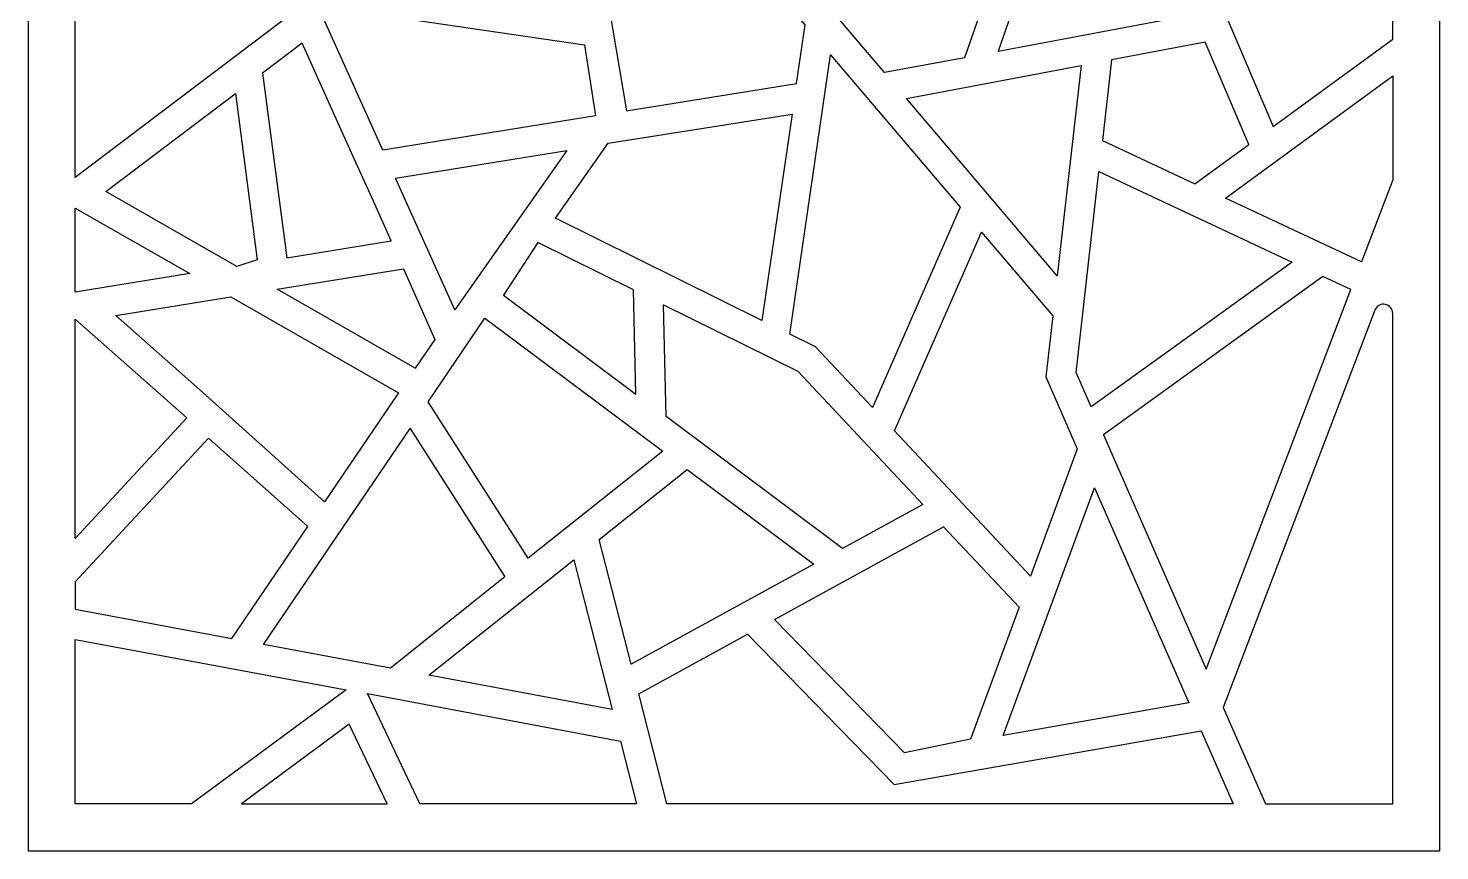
# Model space of a CAD drawing. Header units: centimetres. Extents: x -6.2 to 6.3, y -12.6 to 13.4.
# Drawn here: x -6.22 to 6.31, y 0.84 to 8.15 of the extents above; entities that cross this region are included whole.
import ezdxf

# ---------------------------------------------------------------- set-up
doc = ezdxf.new("R2010")
doc.units = ezdxf.units.CM
doc.header["$MEASUREMENT"] = 0
doc.layers.add('layer 1', color=7, linetype='Continuous')

msp = doc.modelspace()

# ---------------------------------------------------------------- linework, layer by layer
at = {"layer": 'layer 1', "color": 177}
for points, knots in [([(-6.22407, 13.37146), (-6.22407, 13.37146), (6.30597, 13.37146), (6.30597, 13.37146), (6.30597, 13.37146), (6.30597, 13.37146), (6.30597, 0.84142), (6.30597, 0.84142), (6.30597, 0.84142), (6.30597, 0.84142), (-6.22407, 0.84142), (-6.22407, 0.84142), (-6.22407, 0.84142), (-6.22407, 0.84142), (-6.22407, 13.37146), (-6.22407, 13.37146)], [0, 0, 0, 0, 0.2, 0.2, 0.2, 0.2, 0.4, 0.4, 0.4, 0.4, 0.6, 0.6, 0.6, 0.6, 1, 1, 1, 1]), ([(2.38616, 7.94539), (2.38616, 7.94539), (3.22784, 10.36244), (3.22784, 10.36244), (3.22784, 10.36244), (3.22784, 10.36244), (4.11833, 8.27104), (4.11833, 8.27104), (4.11833, 8.27104), (4.11833, 8.27104), (2.38616, 7.94539), (2.38616, 7.94539)], [0, 0, 0, 0, 0.25, 0.25, 0.25, 0.25, 0.5, 0.5, 0.5, 0.5, 1, 1, 1, 1]), ([(2.08665, 7.88409), (2.08665, 7.88409), (2.52859, 9.15322), (2.52859, 9.15322), (2.52859, 9.15322), (2.52859, 9.15322), (1.58951, 10.00647), (1.58951, 10.00647), (1.58951, 10.00647), (1.58951, 10.00647), (0.21332, 9.12442), (0.21332, 9.12442), (0.21332, 9.12442), (0.21332, 9.12442), (1.37617, 7.75589), (1.37617, 7.75589), (1.37617, 7.75589), (1.37617, 7.75589), (2.08665, 7.88409), (2.08665, 7.88409)], [0, 0, 0, 0, 0.16666667, 0.16666667, 0.16666667, 0.16666667, 0.33333333, 0.33333333, 0.33333333, 0.33333333, 0.5, 0.5, 0.5, 0.5, 0.66666667, 0.66666667, 0.66666667, 0.66666667, 1, 1, 1, 1]), ([(5.8883, 8.65216), (5.8883, 8.65216), (5.8883, 8.05217), (5.8883, 8.05217), (5.8883, 8.05217), (5.8883, 8.05217), (4.82787, 7.2752), (4.82787, 7.2752), (4.82787, 7.2752), (4.82787, 7.2752), (4.42559, 8.21993), (4.42559, 8.21993), (4.42559, 8.21993), (4.42559, 8.21993), (4.71946, 9.11914), (4.71946, 9.11914), (4.71946, 9.11914), (4.71946, 9.11914), (5.8883, 8.65216), (5.8883, 8.65216)], [0, 0, 0, 0, 0.16666667, 0.16666667, 0.16666667, 0.16666667, 0.33333333, 0.33333333, 0.33333333, 0.33333333, 0.5, 0.5, 0.5, 0.5, 0.66666667, 0.66666667, 0.66666667, 0.66666667, 1, 1, 1, 1]), ([(-1.06421, 8.30568), (-1.06421, 8.30568), (-0.00989, 8.9814), (-0.00989, 8.9814), (-0.00989, 8.9814), (-0.00989, 8.9814), (0.67245, 8.17833), (0.67245, 8.17833), (0.67245, 8.17833), (0.67245, 8.17833), (0.59625, 7.65844), (0.59625, 7.65844), (0.59625, 7.65844), (0.59625, 7.65844), (-0.91449, 7.41408), (-0.91449, 7.41408), (-0.91449, 7.41408), (-0.91449, 7.41408), (-1.06421, 8.30568), (-1.06421, 8.30568)], [0, 0, 0, 0, 0.16666667, 0.16666667, 0.16666667, 0.16666667, 0.33333333, 0.33333333, 0.33333333, 0.33333333, 0.5, 0.5, 0.5, 0.5, 0.66666667, 0.66666667, 0.66666667, 0.66666667, 1, 1, 1, 1]), ([(-5.8064, 8.66297), (-5.8064, 8.66297), (-5.8064, 6.82228), (-5.8064, 6.82228), (-5.8064, 6.82228), (-5.8064, 6.82228), (-3.76771, 8.3645), (-3.76771, 8.3645), (-3.76771, 8.3645), (-3.76771, 8.3645), (-5.8064, 8.66297), (-5.8064, 8.66297)], [0, 0, 0, 0, 0.25, 0.25, 0.25, 0.25, 0.5, 0.5, 0.5, 0.5, 1, 1, 1, 1]), ([(-1.28722, 8.00132), (-1.28722, 8.00132), (-3.6525, 8.34764), (-3.6525, 8.34764), (-3.6525, 8.34764), (-3.6525, 8.34764), (-3.07581, 7.06462), (-3.07581, 7.06462), (-3.07581, 7.06462), (-3.07581, 7.06462), (-1.18842, 7.36979), (-1.18842, 7.36979), (-1.18842, 7.36979), (-1.18842, 7.36979), (-1.28722, 8.00132), (-1.28722, 8.00132)], [0, 0, 0, 0, 0.2, 0.2, 0.2, 0.2, 0.4, 0.4, 0.4, 0.4, 0.6, 0.6, 0.6, 0.6, 1, 1, 1, 1]), ([(4.1323, 6.76551), (4.1323, 6.76551), (3.31108, 7.14996), (3.31108, 7.14996), (3.31108, 7.14996), (3.31108, 7.14996), (3.39242, 7.86727), (3.39242, 7.86727), (3.39242, 7.86727), (3.39242, 7.86727), (4.22371, 8.02346), (4.22371, 8.02346), (4.22371, 8.02346), (4.22371, 8.02346), (4.61026, 7.11571), (4.61026, 7.11571), (4.61026, 7.11571), (4.61026, 7.11571), (4.1323, 6.76551), (4.1323, 6.76551)], [0, 0, 0, 0, 0.16666667, 0.16666667, 0.16666667, 0.16666667, 0.33333333, 0.33333333, 0.33333333, 0.33333333, 0.5, 0.5, 0.5, 0.5, 0.66666667, 0.66666667, 0.66666667, 0.66666667, 1, 1, 1, 1]), ([(-3.34134, 7.01457), (-3.34134, 7.01457), (-3.15986, 6.61088), (-3.15986, 6.61088), (-3.15986, 6.61088), (-3.15986, 6.61088), (-3.00227, 6.26015), (-3.00227, 6.26015), (-3.00227, 6.26015), (-3.00227, 6.26015), (-3.92893, 6.10927), (-3.92893, 6.10927), (-3.92893, 6.10927), (-3.92893, 6.10927), (-4.14445, 7.75013), (-4.14445, 7.75013), (-4.14445, 7.75013), (-4.14445, 7.75013), (-3.79183, 8.01685), (-3.79183, 8.01685), (-3.79183, 8.01685), (-3.79183, 8.01685), (-3.34134, 7.01457), (-3.34134, 7.01457)], [0, 0, 0, 0, 0.14285714, 0.14285714, 0.14285714, 0.14285714, 0.28571429, 0.28571429, 0.28571429, 0.28571429, 0.42857143, 0.42857143, 0.42857143, 0.42857143, 0.57142857, 0.57142857, 0.57142857, 0.57142857, 0.71428571, 0.71428571, 0.71428571, 0.71428571, 1, 1, 1, 1]), ([(0.53531, 5.4307), (0.53531, 5.4307), (0.76566, 5.31669), (0.76566, 5.31669), (0.76566, 5.31669), (0.76566, 5.31669), (1.26925, 4.77923), (1.26925, 4.77923), (1.26925, 4.77923), (1.26925, 4.77923), (2.04765, 6.55988), (2.04765, 6.55988), (2.04765, 6.55988), (2.04765, 6.55988), (0.89888, 7.9118), (0.89888, 7.9118), (0.89888, 7.9118), (0.89888, 7.9118), (0.53531, 5.4307), (0.53531, 5.4307)], [0, 0, 0, 0, 0.16666667, 0.16666667, 0.16666667, 0.16666667, 0.33333333, 0.33333333, 0.33333333, 0.33333333, 0.5, 0.5, 0.5, 0.5, 0.66666667, 0.66666667, 0.66666667, 0.66666667, 1, 1, 1, 1]), ([(3.12222, 7.81646), (3.12222, 7.81646), (1.57233, 7.52505), (1.57233, 7.52505), (1.57233, 7.52505), (1.57233, 7.52505), (2.91056, 5.95011), (2.91056, 5.95011), (2.91056, 5.95011), (2.91056, 5.95011), (3.12222, 7.81646), (3.12222, 7.81646)], [0, 0, 0, 0, 0.25, 0.25, 0.25, 0.25, 0.5, 0.5, 0.5, 0.5, 1, 1, 1, 1]), ([(5.8883, 6.80025), (5.8883, 6.80025), (5.8883, 7.72647), (5.8883, 7.72647), (5.8883, 7.72647), (5.8883, 7.72647), (4.40349, 6.6386), (4.40349, 6.6386), (4.40349, 6.6386), (4.40349, 6.6386), (5.61139, 6.07318), (5.61139, 6.07318), (5.61139, 6.07318), (5.61139, 6.07318), (5.8883, 6.80025), (5.8883, 6.80025)], [0, 0, 0, 0, 0.2, 0.2, 0.2, 0.2, 0.4, 0.4, 0.4, 0.4, 0.6, 0.6, 0.6, 0.6, 1, 1, 1, 1]), ([(-4.37096, 6.03248), (-4.37096, 6.03248), (-4.19158, 6.09169), (-4.19158, 6.09169), (-4.19158, 6.09169), (-4.19158, 6.09169), (-4.38543, 7.56777), (-4.38543, 7.56777), (-4.38543, 7.56777), (-4.38543, 7.56777), (-5.5353, 6.69796), (-5.5353, 6.69796), (-5.5353, 6.69796), (-5.5353, 6.69796), (-4.37096, 6.03248), (-4.37096, 6.03248)], [0, 0, 0, 0, 0.2, 0.2, 0.2, 0.2, 0.4, 0.4, 0.4, 0.4, 0.6, 0.6, 0.6, 0.6, 1, 1, 1, 1]), ([(-1.07541, 7.12851), (-1.07541, 7.12851), (-1.54491, 6.46005), (-1.54491, 6.46005), (-1.54491, 6.46005), (-1.54491, 6.46005), (0.28773, 5.55315), (0.28773, 5.55315), (0.28773, 5.55315), (0.28773, 5.55315), (0.55622, 7.38542), (0.55622, 7.38542), (0.55622, 7.38542), (0.55622, 7.38542), (-1.07541, 7.12851), (-1.07541, 7.12851)], [0, 0, 0, 0, 0.2, 0.2, 0.2, 0.2, 0.4, 0.4, 0.4, 0.4, 0.6, 0.6, 0.6, 0.6, 1, 1, 1, 1]), ([(-2.43814, 5.64578), (-2.43814, 5.64578), (-1.4428, 7.06249), (-1.4428, 7.06249), (-1.4428, 7.06249), (-1.4428, 7.06249), (-2.96425, 6.81649), (-2.96425, 6.81649), (-2.96425, 6.81649), (-2.96425, 6.81649), (-2.43814, 5.64578), (-2.43814, 5.64578)], [0, 0, 0, 0, 0.25, 0.25, 0.25, 0.25, 0.5, 0.5, 0.5, 0.5, 1, 1, 1, 1]), ([(3.27985, 6.87452), (3.27985, 6.87452), (3.07753, 5.09147), (3.07753, 5.09147), (3.07753, 5.09147), (3.07753, 5.09147), (3.21255, 4.78361), (3.21255, 4.78361), (3.21255, 4.78361), (3.21255, 4.78361), (4.99552, 6.07141), (4.99552, 6.07141), (4.99552, 6.07141), (4.99552, 6.07141), (3.27985, 6.87452), (3.27985, 6.87452)], [0, 0, 0, 0, 0.2, 0.2, 0.2, 0.2, 0.4, 0.4, 0.4, 0.4, 0.6, 0.6, 0.6, 0.6, 1, 1, 1, 1]), ([(-5.8064, 5.8036), (-5.8064, 5.8036), (-4.78942, 5.96912), (-4.78942, 5.96912), (-4.78942, 5.96912), (-4.78942, 5.96912), (-5.8064, 6.55035), (-5.8064, 6.55035), (-5.8064, 6.55035), (-5.8064, 6.55035), (-5.8064, 5.8036), (-5.8064, 5.8036)], [0, 0, 0, 0, 0.25, 0.25, 0.25, 0.25, 0.5, 0.5, 0.5, 0.5, 1, 1, 1, 1]), ([(2.80848, 5.05073), (2.80848, 5.05073), (2.86991, 5.59225), (2.86991, 5.59225), (2.86991, 5.59225), (2.86991, 5.59225), (2.23694, 6.33717), (2.23694, 6.33717), (2.23694, 6.33717), (2.23694, 6.33717), (1.46474, 4.57056), (1.46474, 4.57056), (1.46474, 4.57056), (1.46474, 4.57056), (2.67242, 3.28166), (2.67242, 3.28166), (2.67242, 3.28166), (2.67242, 3.28166), (3.08861, 4.41221), (3.08861, 4.41221), (3.08861, 4.41221), (3.08861, 4.41221), (2.80848, 5.05073), (2.80848, 5.05073)], [0, 0, 0, 0, 0.14285714, 0.14285714, 0.14285714, 0.14285714, 0.28571429, 0.28571429, 0.28571429, 0.28571429, 0.42857143, 0.42857143, 0.42857143, 0.42857143, 0.57142857, 0.57142857, 0.57142857, 0.57142857, 0.71428571, 0.71428571, 0.71428571, 0.71428571, 1, 1, 1, 1]), ([(-2.00629, 5.77728), (-2.00629, 5.77728), (-1.69975, 6.2436), (-1.69975, 6.2436), (-1.69975, 6.2436), (-1.69975, 6.2436), (-0.84981, 5.82304), (-0.84981, 5.82304), (-0.84981, 5.82304), (-0.84981, 5.82304), (-0.82951, 4.89742), (-0.82951, 4.89742), (-0.82951, 4.89742), (-0.82951, 4.89742), (-2.00629, 5.77728), (-2.00629, 5.77728)], [0, 0, 0, 0, 0.2, 0.2, 0.2, 0.2, 0.4, 0.4, 0.4, 0.4, 0.6, 0.6, 0.6, 0.6, 1, 1, 1, 1]), ([(-2.61614, 5.38314), (-2.61614, 5.38314), (-2.89348, 6.0118), (-2.89348, 6.0118), (-2.89348, 6.0118), (-2.89348, 6.0118), (-4.01508, 5.82907), (-4.01508, 5.82907), (-4.01508, 5.82907), (-4.01508, 5.82907), (-2.78887, 5.12829), (-2.78887, 5.12829), (-2.78887, 5.12829), (-2.78887, 5.12829), (-2.61614, 5.38314), (-2.61614, 5.38314)], [0, 0, 0, 0, 0.2, 0.2, 0.2, 0.2, 0.4, 0.4, 0.4, 0.4, 0.6, 0.6, 0.6, 0.6, 1, 1, 1, 1]), ([(5.51761, 5.82703), (5.51761, 5.82703), (4.23361, 2.45586), (4.23361, 2.45586), (4.23361, 2.45586), (4.23361, 2.45586), (3.32051, 4.53751), (3.32051, 4.53751), (3.32051, 4.53751), (3.32051, 4.53751), (5.26782, 5.94397), (5.26782, 5.94397), (5.26782, 5.94397), (5.26782, 5.94397), (5.51761, 5.82703), (5.51761, 5.82703)], [0, 0, 0, 0, 0.2, 0.2, 0.2, 0.2, 0.4, 0.4, 0.4, 0.4, 0.6, 0.6, 0.6, 0.6, 1, 1, 1, 1]), ([(-4.42705, 5.76195), (-4.42705, 5.76195), (-5.44535, 5.59622), (-5.44535, 5.59622), (-5.44535, 5.59622), (-5.44535, 5.59622), (-4.70296, 4.93932), (-4.70296, 4.93932), (-4.70296, 4.93932), (-4.70296, 4.93932), (-3.59369, 3.94109), (-3.59369, 3.94109), (-3.59369, 3.94109), (-3.59369, 3.94109), (-2.93666, 4.91018), (-2.93666, 4.91018), (-2.93666, 4.91018), (-2.93666, 4.91018), (-4.42705, 5.76195), (-4.42705, 5.76195)], [0, 0, 0, 0, 0.16666667, 0.16666667, 0.16666667, 0.16666667, 0.33333333, 0.33333333, 0.33333333, 0.33333333, 0.5, 0.5, 0.5, 0.5, 0.66666667, 0.66666667, 0.66666667, 0.66666667, 1, 1, 1, 1]), ([(1.71646, 3.91774), (1.71646, 3.91774), (0.6065, 5.10234), (0.6065, 5.10234), (0.6065, 5.10234), (0.6065, 5.10234), (-0.58413, 5.69154), (-0.58413, 5.69154), (-0.58413, 5.69154), (-0.58413, 5.69154), (-0.56237, 4.6977), (-0.56237, 4.6977), (-0.56237, 4.6977), (-0.56237, 4.6977), (1.00339, 3.52704), (1.00339, 3.52704), (1.00339, 3.52704), (1.00339, 3.52704), (1.71646, 3.91774), (1.71646, 3.91774)], [0, 0, 0, 0, 0.16666667, 0.16666667, 0.16666667, 0.16666667, 0.33333333, 0.33333333, 0.33333333, 0.33333333, 0.5, 0.5, 0.5, 0.5, 0.66666667, 0.66666667, 0.66666667, 0.66666667, 1, 1, 1, 1]), ([(4.7586, 1.25909), (4.7586, 1.25909), (4.38412, 2.11281), (4.38412, 2.11281), (4.38412, 2.11281), (4.38412, 2.11281), (5.72897, 5.64373), (5.72897, 5.64373), (5.72897, 5.64373), (5.74312, 5.68086), (5.78176, 5.70261), (5.82085, 5.69541), (5.82085, 5.69541), (5.85993, 5.68822), (5.8883, 5.65416), (5.8883, 5.61441), (5.8883, 5.61441), (5.8883, 5.61441), (5.8883, 1.25909), (5.8883, 1.25909), (5.8883, 1.25909), (5.8883, 1.25909), (4.7586, 1.25909), (4.7586, 1.25909)], [0, 0, 0, 0, 0.14285714, 0.14285714, 0.14285714, 0.14285714, 0.28571429, 0.28571429, 0.28571429, 0.28571429, 0.42857143, 0.42857143, 0.42857143, 0.42857143, 0.57142857, 0.57142857, 0.57142857, 0.57142857, 0.71428571, 0.71428571, 0.71428571, 0.71428571, 1, 1, 1, 1]), ([(-5.8064, 5.56491), (-5.8064, 5.56491), (-5.8064, 3.61669), (-5.8064, 3.61669), (-5.8064, 3.61669), (-5.8064, 3.61669), (-4.81504, 4.68772), (-4.81504, 4.68772), (-4.81504, 4.68772), (-4.81504, 4.68772), (-5.8064, 5.56491), (-5.8064, 5.56491)], [0, 0, 0, 0, 0.25, 0.25, 0.25, 0.25, 0.5, 0.5, 0.5, 0.5, 1, 1, 1, 1]), ([(-1.7861, 3.43938), (-1.7861, 3.43938), (-0.59178, 4.39168), (-0.59178, 4.39168), (-0.59178, 4.39168), (-0.59178, 4.39168), (-2.17059, 5.5721), (-2.17059, 5.5721), (-2.17059, 5.5721), (-2.17059, 5.5721), (-2.67461, 4.82854), (-2.67461, 4.82854), (-2.67461, 4.82854), (-2.67461, 4.82854), (-1.7861, 3.43938), (-1.7861, 3.43938)], [0, 0, 0, 0, 0.2, 0.2, 0.2, 0.2, 0.4, 0.4, 0.4, 0.4, 0.6, 0.6, 0.6, 0.6, 1, 1, 1, 1]), ([(-3.00914, 2.46432), (-3.00914, 2.46432), (-1.99268, 3.27475), (-1.99268, 3.27475), (-1.99268, 3.27475), (-1.99268, 3.27475), (-2.83509, 4.59184), (-2.83509, 4.59184), (-2.83509, 4.59184), (-2.83509, 4.59184), (-4.13475, 2.67459), (-4.13475, 2.67459), (-4.13475, 2.67459), (-4.13475, 2.67459), (-3.00914, 2.46432), (-3.00914, 2.46432)], [0, 0, 0, 0, 0.2, 0.2, 0.2, 0.2, 0.4, 0.4, 0.4, 0.4, 0.6, 0.6, 0.6, 0.6, 1, 1, 1, 1]), ([(-5.8064, 2.98688), (-5.8064, 2.98688), (-5.8064, 3.22993), (-5.8064, 3.22993), (-5.8064, 3.22993), (-5.8064, 3.22993), (-4.6246, 4.5067), (-4.6246, 4.5067), (-4.6246, 4.5067), (-4.6246, 4.5067), (-3.7423, 3.72185), (-3.7423, 3.72185), (-3.7423, 3.72185), (-3.7423, 3.72185), (-4.41655, 2.72722), (-4.41655, 2.72722), (-4.41655, 2.72722), (-4.41655, 2.72722), (-5.8064, 2.98688), (-5.8064, 2.98688)], [0, 0, 0, 0, 0.16666667, 0.16666667, 0.16666667, 0.16666667, 0.33333333, 0.33333333, 0.33333333, 0.33333333, 0.5, 0.5, 0.5, 0.5, 0.66666667, 0.66666667, 0.66666667, 0.66666667, 1, 1, 1, 1]), ([(0.7502, 3.38831), (0.7502, 3.38831), (-0.37433, 4.22909), (-0.37433, 4.22909), (-0.37433, 4.22909), (-0.37433, 4.22909), (-1.15511, 3.60655), (-1.15511, 3.60655), (-1.15511, 3.60655), (-1.15511, 3.60655), (-0.87165, 2.49974), (-0.87165, 2.49974), (-0.87165, 2.49974), (-0.87165, 2.49974), (0.7502, 3.38831), (0.7502, 3.38831)], [0, 0, 0, 0, 0.2, 0.2, 0.2, 0.2, 0.4, 0.4, 0.4, 0.4, 0.6, 0.6, 0.6, 0.6, 1, 1, 1, 1]), ([(3.24085, 4.06516), (3.24085, 4.06516), (2.43143, 1.8663), (2.43143, 1.8663), (2.43143, 1.8663), (2.43143, 1.8663), (4.07882, 2.15478), (4.07882, 2.15478), (4.07882, 2.15478), (4.07882, 2.15478), (3.24085, 4.06516), (3.24085, 4.06516)], [0, 0, 0, 0, 0.25, 0.25, 0.25, 0.25, 0.5, 0.5, 0.5, 0.5, 1, 1, 1, 1]), ([(2.5709, 3.00574), (2.5709, 3.00574), (1.90191, 3.71975), (1.90191, 3.71975), (1.90191, 3.71975), (1.90191, 3.71975), (0.40065, 2.89731), (0.40065, 2.89731), (0.40065, 2.89731), (0.40065, 2.89731), (1.5556, 1.71149), (1.5556, 1.71149), (1.5556, 1.71149), (1.5556, 1.71149), (2.13954, 1.8339), (2.13954, 1.8339), (2.13954, 1.8339), (2.13954, 1.8339), (2.5709, 3.00574), (2.5709, 3.00574)], [0, 0, 0, 0, 0.16666667, 0.16666667, 0.16666667, 0.16666667, 0.33333333, 0.33333333, 0.33333333, 0.33333333, 0.5, 0.5, 0.5, 0.5, 0.66666667, 0.66666667, 0.66666667, 0.66666667, 1, 1, 1, 1]), ([(-2.66772, 2.40047), (-2.66772, 2.40047), (-1.03957, 2.09632), (-1.03957, 2.09632), (-1.03957, 2.09632), (-1.03957, 2.09632), (-1.38028, 3.42699), (-1.38028, 3.42699), (-1.38028, 3.42699), (-1.38028, 3.42699), (-2.66772, 2.40047), (-2.66772, 2.40047)], [0, 0, 0, 0, 0.25, 0.25, 0.25, 0.25, 0.5, 0.5, 0.5, 0.5, 1, 1, 1, 1]), ([(-0.80442, 2.23702), (-0.80442, 2.23702), (-0.55398, 1.25909), (-0.55398, 1.25909), (-0.55398, 1.25909), (-0.55398, 1.25909), (4.47169, 1.25909), (4.47169, 1.25909), (4.47169, 1.25909), (4.47169, 1.25909), (4.18743, 1.90711), (4.18743, 1.90711), (4.18743, 1.90711), (4.18743, 1.90711), (1.46306, 1.43012), (1.46306, 1.43012), (1.46306, 1.43012), (1.46306, 1.43012), (0.16156, 2.76626), (0.16156, 2.76626), (0.16156, 2.76626), (0.16156, 2.76626), (-0.80442, 2.23702), (-0.80442, 2.23702)], [0, 0, 0, 0, 0.14285714, 0.14285714, 0.14285714, 0.14285714, 0.28571429, 0.28571429, 0.28571429, 0.28571429, 0.42857143, 0.42857143, 0.42857143, 0.42857143, 0.57142857, 0.57142857, 0.57142857, 0.57142857, 0.71428571, 0.71428571, 0.71428571, 0.71428571, 1, 1, 1, 1]), ([(-5.8064, 2.71961), (-5.8064, 2.71961), (-5.8064, 1.25909), (-5.8064, 1.25909), (-5.8064, 1.25909), (-5.8064, 1.25909), (-4.77333, 1.25909), (-4.77333, 1.25909), (-4.77333, 1.25909), (-4.77333, 1.25909), (-3.4031, 2.2706), (-3.4031, 2.2706), (-3.4031, 2.2706), (-3.4031, 2.2706), (-5.8064, 2.71961), (-5.8064, 2.71961)], [0, 0, 0, 0, 0.2, 0.2, 0.2, 0.2, 0.4, 0.4, 0.4, 0.4, 0.6, 0.6, 0.6, 0.6, 1, 1, 1, 1]), ([(-3.21215, 2.23779), (-3.21215, 2.23779), (-2.74838, 1.25909), (-2.74838, 1.25909), (-2.74838, 1.25909), (-2.74838, 1.25909), (-0.82515, 1.25909), (-0.82515, 1.25909), (-0.82515, 1.25909), (-0.82515, 1.25909), (-0.96763, 1.81554), (-0.96763, 1.81554), (-0.96763, 1.81554), (-0.96763, 1.81554), (-3.21215, 2.23779), (-3.21215, 2.23779)], [0, 0, 0, 0, 0.2, 0.2, 0.2, 0.2, 0.4, 0.4, 0.4, 0.4, 0.6, 0.6, 0.6, 0.6, 1, 1, 1, 1]), ([(-4.33099, 1.25915), (-4.33099, 1.25915), (-3.37385, 1.96568), (-3.37385, 1.96568), (-3.37385, 1.96568), (-3.37385, 1.96568), (-3.03909, 1.25907), (-3.03909, 1.25907), (-3.03909, 1.25907), (-3.03909, 1.25907), (-4.33099, 1.25915), (-4.33099, 1.25915)], [0, 0, 0, 0, 0.25, 0.25, 0.25, 0.25, 0.5, 0.5, 0.5, 0.5, 1, 1, 1, 1])]:
    msp.add_open_spline(points, degree=3, knots=knots, dxfattribs=at)
at = {"layer": 'layer 1', "lineweight": 9}
for points, knots in [([(-6.22407, 13.37146), (-6.22407, 13.37146), (6.30597, 13.37146), (6.30597, 13.37146), (6.30597, 13.37146), (6.30597, 13.37146), (6.30597, 0.84142), (6.30597, 0.84142), (6.30597, 0.84142), (6.30597, 0.84142), (-6.22407, 0.84142), (-6.22407, 0.84142), (-6.22407, 0.84142), (-6.22407, 0.84142), (-6.22407, 13.37146), (-6.22407, 13.37146)], [0, 0, 0, 0, 0.2, 0.2, 0.2, 0.2, 0.4, 0.4, 0.4, 0.4, 0.6, 0.6, 0.6, 0.6, 1, 1, 1, 1]), ([(2.38616, 7.94539), (2.38616, 7.94539), (3.22784, 10.36244), (3.22784, 10.36244), (3.22784, 10.36244), (3.22784, 10.36244), (4.11833, 8.27104), (4.11833, 8.27104), (4.11833, 8.27104), (4.11833, 8.27104), (2.38616, 7.94539), (2.38616, 7.94539)], [0, 0, 0, 0, 0.25, 0.25, 0.25, 0.25, 0.5, 0.5, 0.5, 0.5, 1, 1, 1, 1]), ([(2.08665, 7.88409), (2.08665, 7.88409), (2.52859, 9.15322), (2.52859, 9.15322), (2.52859, 9.15322), (2.52859, 9.15322), (1.58951, 10.00647), (1.58951, 10.00647), (1.58951, 10.00647), (1.58951, 10.00647), (0.21332, 9.12442), (0.21332, 9.12442), (0.21332, 9.12442), (0.21332, 9.12442), (1.37617, 7.75589), (1.37617, 7.75589), (1.37617, 7.75589), (1.37617, 7.75589), (2.08665, 7.88409), (2.08665, 7.88409)], [0, 0, 0, 0, 0.16666667, 0.16666667, 0.16666667, 0.16666667, 0.33333333, 0.33333333, 0.33333333, 0.33333333, 0.5, 0.5, 0.5, 0.5, 0.66666667, 0.66666667, 0.66666667, 0.66666667, 1, 1, 1, 1]), ([(5.8883, 8.65216), (5.8883, 8.65216), (5.8883, 8.05217), (5.8883, 8.05217), (5.8883, 8.05217), (5.8883, 8.05217), (4.82787, 7.2752), (4.82787, 7.2752), (4.82787, 7.2752), (4.82787, 7.2752), (4.42559, 8.21993), (4.42559, 8.21993), (4.42559, 8.21993), (4.42559, 8.21993), (4.71946, 9.11914), (4.71946, 9.11914), (4.71946, 9.11914), (4.71946, 9.11914), (5.8883, 8.65216), (5.8883, 8.65216)], [0, 0, 0, 0, 0.16666667, 0.16666667, 0.16666667, 0.16666667, 0.33333333, 0.33333333, 0.33333333, 0.33333333, 0.5, 0.5, 0.5, 0.5, 0.66666667, 0.66666667, 0.66666667, 0.66666667, 1, 1, 1, 1]), ([(-1.06421, 8.30568), (-1.06421, 8.30568), (-0.00989, 8.9814), (-0.00989, 8.9814), (-0.00989, 8.9814), (-0.00989, 8.9814), (0.67245, 8.17833), (0.67245, 8.17833), (0.67245, 8.17833), (0.67245, 8.17833), (0.59625, 7.65844), (0.59625, 7.65844), (0.59625, 7.65844), (0.59625, 7.65844), (-0.91449, 7.41408), (-0.91449, 7.41408), (-0.91449, 7.41408), (-0.91449, 7.41408), (-1.06421, 8.30568), (-1.06421, 8.30568)], [0, 0, 0, 0, 0.16666667, 0.16666667, 0.16666667, 0.16666667, 0.33333333, 0.33333333, 0.33333333, 0.33333333, 0.5, 0.5, 0.5, 0.5, 0.66666667, 0.66666667, 0.66666667, 0.66666667, 1, 1, 1, 1]), ([(-5.8064, 8.66297), (-5.8064, 8.66297), (-5.8064, 6.82228), (-5.8064, 6.82228), (-5.8064, 6.82228), (-5.8064, 6.82228), (-3.76771, 8.3645), (-3.76771, 8.3645), (-3.76771, 8.3645), (-3.76771, 8.3645), (-5.8064, 8.66297), (-5.8064, 8.66297)], [0, 0, 0, 0, 0.25, 0.25, 0.25, 0.25, 0.5, 0.5, 0.5, 0.5, 1, 1, 1, 1]), ([(-1.28722, 8.00132), (-1.28722, 8.00132), (-3.6525, 8.34764), (-3.6525, 8.34764), (-3.6525, 8.34764), (-3.6525, 8.34764), (-3.07581, 7.06462), (-3.07581, 7.06462), (-3.07581, 7.06462), (-3.07581, 7.06462), (-1.18842, 7.36979), (-1.18842, 7.36979), (-1.18842, 7.36979), (-1.18842, 7.36979), (-1.28722, 8.00132), (-1.28722, 8.00132)], [0, 0, 0, 0, 0.2, 0.2, 0.2, 0.2, 0.4, 0.4, 0.4, 0.4, 0.6, 0.6, 0.6, 0.6, 1, 1, 1, 1]), ([(4.1323, 6.76551), (4.1323, 6.76551), (3.31108, 7.14996), (3.31108, 7.14996), (3.31108, 7.14996), (3.31108, 7.14996), (3.39242, 7.86727), (3.39242, 7.86727), (3.39242, 7.86727), (3.39242, 7.86727), (4.22371, 8.02346), (4.22371, 8.02346), (4.22371, 8.02346), (4.22371, 8.02346), (4.61026, 7.11571), (4.61026, 7.11571), (4.61026, 7.11571), (4.61026, 7.11571), (4.1323, 6.76551), (4.1323, 6.76551)], [0, 0, 0, 0, 0.16666667, 0.16666667, 0.16666667, 0.16666667, 0.33333333, 0.33333333, 0.33333333, 0.33333333, 0.5, 0.5, 0.5, 0.5, 0.66666667, 0.66666667, 0.66666667, 0.66666667, 1, 1, 1, 1]), ([(-3.34134, 7.01457), (-3.34134, 7.01457), (-3.15986, 6.61088), (-3.15986, 6.61088), (-3.15986, 6.61088), (-3.15986, 6.61088), (-3.00227, 6.26015), (-3.00227, 6.26015), (-3.00227, 6.26015), (-3.00227, 6.26015), (-3.92893, 6.10927), (-3.92893, 6.10927), (-3.92893, 6.10927), (-3.92893, 6.10927), (-4.14445, 7.75013), (-4.14445, 7.75013), (-4.14445, 7.75013), (-4.14445, 7.75013), (-3.79183, 8.01685), (-3.79183, 8.01685), (-3.79183, 8.01685), (-3.79183, 8.01685), (-3.34134, 7.01457), (-3.34134, 7.01457)], [0, 0, 0, 0, 0.14285714, 0.14285714, 0.14285714, 0.14285714, 0.28571429, 0.28571429, 0.28571429, 0.28571429, 0.42857143, 0.42857143, 0.42857143, 0.42857143, 0.57142857, 0.57142857, 0.57142857, 0.57142857, 0.71428571, 0.71428571, 0.71428571, 0.71428571, 1, 1, 1, 1]), ([(0.53531, 5.4307), (0.53531, 5.4307), (0.76566, 5.31669), (0.76566, 5.31669), (0.76566, 5.31669), (0.76566, 5.31669), (1.26925, 4.77923), (1.26925, 4.77923), (1.26925, 4.77923), (1.26925, 4.77923), (2.04765, 6.55988), (2.04765, 6.55988), (2.04765, 6.55988), (2.04765, 6.55988), (0.89888, 7.9118), (0.89888, 7.9118), (0.89888, 7.9118), (0.89888, 7.9118), (0.53531, 5.4307), (0.53531, 5.4307)], [0, 0, 0, 0, 0.16666667, 0.16666667, 0.16666667, 0.16666667, 0.33333333, 0.33333333, 0.33333333, 0.33333333, 0.5, 0.5, 0.5, 0.5, 0.66666667, 0.66666667, 0.66666667, 0.66666667, 1, 1, 1, 1]), ([(3.12222, 7.81646), (3.12222, 7.81646), (1.57233, 7.52505), (1.57233, 7.52505), (1.57233, 7.52505), (1.57233, 7.52505), (2.91056, 5.95011), (2.91056, 5.95011), (2.91056, 5.95011), (2.91056, 5.95011), (3.12222, 7.81646), (3.12222, 7.81646)], [0, 0, 0, 0, 0.25, 0.25, 0.25, 0.25, 0.5, 0.5, 0.5, 0.5, 1, 1, 1, 1]), ([(5.8883, 6.80025), (5.8883, 6.80025), (5.8883, 7.72647), (5.8883, 7.72647), (5.8883, 7.72647), (5.8883, 7.72647), (4.40349, 6.6386), (4.40349, 6.6386), (4.40349, 6.6386), (4.40349, 6.6386), (5.61139, 6.07318), (5.61139, 6.07318), (5.61139, 6.07318), (5.61139, 6.07318), (5.8883, 6.80025), (5.8883, 6.80025)], [0, 0, 0, 0, 0.2, 0.2, 0.2, 0.2, 0.4, 0.4, 0.4, 0.4, 0.6, 0.6, 0.6, 0.6, 1, 1, 1, 1]), ([(-4.37096, 6.03248), (-4.37096, 6.03248), (-4.19158, 6.09169), (-4.19158, 6.09169), (-4.19158, 6.09169), (-4.19158, 6.09169), (-4.38543, 7.56777), (-4.38543, 7.56777), (-4.38543, 7.56777), (-4.38543, 7.56777), (-5.5353, 6.69796), (-5.5353, 6.69796), (-5.5353, 6.69796), (-5.5353, 6.69796), (-4.37096, 6.03248), (-4.37096, 6.03248)], [0, 0, 0, 0, 0.2, 0.2, 0.2, 0.2, 0.4, 0.4, 0.4, 0.4, 0.6, 0.6, 0.6, 0.6, 1, 1, 1, 1]), ([(-1.07541, 7.12851), (-1.07541, 7.12851), (-1.54491, 6.46005), (-1.54491, 6.46005), (-1.54491, 6.46005), (-1.54491, 6.46005), (0.28773, 5.55315), (0.28773, 5.55315), (0.28773, 5.55315), (0.28773, 5.55315), (0.55622, 7.38542), (0.55622, 7.38542), (0.55622, 7.38542), (0.55622, 7.38542), (-1.07541, 7.12851), (-1.07541, 7.12851)], [0, 0, 0, 0, 0.2, 0.2, 0.2, 0.2, 0.4, 0.4, 0.4, 0.4, 0.6, 0.6, 0.6, 0.6, 1, 1, 1, 1]), ([(-2.43814, 5.64578), (-2.43814, 5.64578), (-1.4428, 7.06249), (-1.4428, 7.06249), (-1.4428, 7.06249), (-1.4428, 7.06249), (-2.96425, 6.81649), (-2.96425, 6.81649), (-2.96425, 6.81649), (-2.96425, 6.81649), (-2.43814, 5.64578), (-2.43814, 5.64578)], [0, 0, 0, 0, 0.25, 0.25, 0.25, 0.25, 0.5, 0.5, 0.5, 0.5, 1, 1, 1, 1]), ([(3.27985, 6.87452), (3.27985, 6.87452), (3.07753, 5.09147), (3.07753, 5.09147), (3.07753, 5.09147), (3.07753, 5.09147), (3.21255, 4.78361), (3.21255, 4.78361), (3.21255, 4.78361), (3.21255, 4.78361), (4.99552, 6.07141), (4.99552, 6.07141), (4.99552, 6.07141), (4.99552, 6.07141), (3.27985, 6.87452), (3.27985, 6.87452)], [0, 0, 0, 0, 0.2, 0.2, 0.2, 0.2, 0.4, 0.4, 0.4, 0.4, 0.6, 0.6, 0.6, 0.6, 1, 1, 1, 1]), ([(-5.8064, 5.8036), (-5.8064, 5.8036), (-4.78942, 5.96912), (-4.78942, 5.96912), (-4.78942, 5.96912), (-4.78942, 5.96912), (-5.8064, 6.55035), (-5.8064, 6.55035), (-5.8064, 6.55035), (-5.8064, 6.55035), (-5.8064, 5.8036), (-5.8064, 5.8036)], [0, 0, 0, 0, 0.25, 0.25, 0.25, 0.25, 0.5, 0.5, 0.5, 0.5, 1, 1, 1, 1]), ([(2.80848, 5.05073), (2.80848, 5.05073), (2.86991, 5.59225), (2.86991, 5.59225), (2.86991, 5.59225), (2.86991, 5.59225), (2.23694, 6.33717), (2.23694, 6.33717), (2.23694, 6.33717), (2.23694, 6.33717), (1.46474, 4.57056), (1.46474, 4.57056), (1.46474, 4.57056), (1.46474, 4.57056), (2.67242, 3.28166), (2.67242, 3.28166), (2.67242, 3.28166), (2.67242, 3.28166), (3.08861, 4.41221), (3.08861, 4.41221), (3.08861, 4.41221), (3.08861, 4.41221), (2.80848, 5.05073), (2.80848, 5.05073)], [0, 0, 0, 0, 0.14285714, 0.14285714, 0.14285714, 0.14285714, 0.28571429, 0.28571429, 0.28571429, 0.28571429, 0.42857143, 0.42857143, 0.42857143, 0.42857143, 0.57142857, 0.57142857, 0.57142857, 0.57142857, 0.71428571, 0.71428571, 0.71428571, 0.71428571, 1, 1, 1, 1]), ([(-2.00629, 5.77728), (-2.00629, 5.77728), (-1.69975, 6.2436), (-1.69975, 6.2436), (-1.69975, 6.2436), (-1.69975, 6.2436), (-0.84981, 5.82304), (-0.84981, 5.82304), (-0.84981, 5.82304), (-0.84981, 5.82304), (-0.82951, 4.89742), (-0.82951, 4.89742), (-0.82951, 4.89742), (-0.82951, 4.89742), (-2.00629, 5.77728), (-2.00629, 5.77728)], [0, 0, 0, 0, 0.2, 0.2, 0.2, 0.2, 0.4, 0.4, 0.4, 0.4, 0.6, 0.6, 0.6, 0.6, 1, 1, 1, 1]), ([(-2.61614, 5.38314), (-2.61614, 5.38314), (-2.89348, 6.0118), (-2.89348, 6.0118), (-2.89348, 6.0118), (-2.89348, 6.0118), (-4.01508, 5.82907), (-4.01508, 5.82907), (-4.01508, 5.82907), (-4.01508, 5.82907), (-2.78887, 5.12829), (-2.78887, 5.12829), (-2.78887, 5.12829), (-2.78887, 5.12829), (-2.61614, 5.38314), (-2.61614, 5.38314)], [0, 0, 0, 0, 0.2, 0.2, 0.2, 0.2, 0.4, 0.4, 0.4, 0.4, 0.6, 0.6, 0.6, 0.6, 1, 1, 1, 1]), ([(5.51761, 5.82703), (5.51761, 5.82703), (4.23361, 2.45586), (4.23361, 2.45586), (4.23361, 2.45586), (4.23361, 2.45586), (3.32051, 4.53751), (3.32051, 4.53751), (3.32051, 4.53751), (3.32051, 4.53751), (5.26782, 5.94397), (5.26782, 5.94397), (5.26782, 5.94397), (5.26782, 5.94397), (5.51761, 5.82703), (5.51761, 5.82703)], [0, 0, 0, 0, 0.2, 0.2, 0.2, 0.2, 0.4, 0.4, 0.4, 0.4, 0.6, 0.6, 0.6, 0.6, 1, 1, 1, 1]), ([(-4.42705, 5.76195), (-4.42705, 5.76195), (-5.44535, 5.59622), (-5.44535, 5.59622), (-5.44535, 5.59622), (-5.44535, 5.59622), (-4.70296, 4.93932), (-4.70296, 4.93932), (-4.70296, 4.93932), (-4.70296, 4.93932), (-3.59369, 3.94109), (-3.59369, 3.94109), (-3.59369, 3.94109), (-3.59369, 3.94109), (-2.93666, 4.91018), (-2.93666, 4.91018), (-2.93666, 4.91018), (-2.93666, 4.91018), (-4.42705, 5.76195), (-4.42705, 5.76195)], [0, 0, 0, 0, 0.16666667, 0.16666667, 0.16666667, 0.16666667, 0.33333333, 0.33333333, 0.33333333, 0.33333333, 0.5, 0.5, 0.5, 0.5, 0.66666667, 0.66666667, 0.66666667, 0.66666667, 1, 1, 1, 1]), ([(1.71646, 3.91774), (1.71646, 3.91774), (0.6065, 5.10234), (0.6065, 5.10234), (0.6065, 5.10234), (0.6065, 5.10234), (-0.58413, 5.69154), (-0.58413, 5.69154), (-0.58413, 5.69154), (-0.58413, 5.69154), (-0.56237, 4.6977), (-0.56237, 4.6977), (-0.56237, 4.6977), (-0.56237, 4.6977), (1.00339, 3.52704), (1.00339, 3.52704), (1.00339, 3.52704), (1.00339, 3.52704), (1.71646, 3.91774), (1.71646, 3.91774)], [0, 0, 0, 0, 0.16666667, 0.16666667, 0.16666667, 0.16666667, 0.33333333, 0.33333333, 0.33333333, 0.33333333, 0.5, 0.5, 0.5, 0.5, 0.66666667, 0.66666667, 0.66666667, 0.66666667, 1, 1, 1, 1]), ([(4.7586, 1.25909), (4.7586, 1.25909), (4.38412, 2.11281), (4.38412, 2.11281), (4.38412, 2.11281), (4.38412, 2.11281), (5.72897, 5.64373), (5.72897, 5.64373), (5.72897, 5.64373), (5.74312, 5.68086), (5.78176, 5.70261), (5.82085, 5.69541), (5.82085, 5.69541), (5.85993, 5.68822), (5.8883, 5.65416), (5.8883, 5.61441), (5.8883, 5.61441), (5.8883, 5.61441), (5.8883, 1.25909), (5.8883, 1.25909), (5.8883, 1.25909), (5.8883, 1.25909), (4.7586, 1.25909), (4.7586, 1.25909)], [0, 0, 0, 0, 0.14285714, 0.14285714, 0.14285714, 0.14285714, 0.28571429, 0.28571429, 0.28571429, 0.28571429, 0.42857143, 0.42857143, 0.42857143, 0.42857143, 0.57142857, 0.57142857, 0.57142857, 0.57142857, 0.71428571, 0.71428571, 0.71428571, 0.71428571, 1, 1, 1, 1]), ([(-5.8064, 5.56491), (-5.8064, 5.56491), (-5.8064, 3.61669), (-5.8064, 3.61669), (-5.8064, 3.61669), (-5.8064, 3.61669), (-4.81504, 4.68772), (-4.81504, 4.68772), (-4.81504, 4.68772), (-4.81504, 4.68772), (-5.8064, 5.56491), (-5.8064, 5.56491)], [0, 0, 0, 0, 0.25, 0.25, 0.25, 0.25, 0.5, 0.5, 0.5, 0.5, 1, 1, 1, 1]), ([(-1.7861, 3.43938), (-1.7861, 3.43938), (-0.59178, 4.39168), (-0.59178, 4.39168), (-0.59178, 4.39168), (-0.59178, 4.39168), (-2.17059, 5.5721), (-2.17059, 5.5721), (-2.17059, 5.5721), (-2.17059, 5.5721), (-2.67461, 4.82854), (-2.67461, 4.82854), (-2.67461, 4.82854), (-2.67461, 4.82854), (-1.7861, 3.43938), (-1.7861, 3.43938)], [0, 0, 0, 0, 0.2, 0.2, 0.2, 0.2, 0.4, 0.4, 0.4, 0.4, 0.6, 0.6, 0.6, 0.6, 1, 1, 1, 1]), ([(-3.00914, 2.46432), (-3.00914, 2.46432), (-1.99268, 3.27475), (-1.99268, 3.27475), (-1.99268, 3.27475), (-1.99268, 3.27475), (-2.83509, 4.59184), (-2.83509, 4.59184), (-2.83509, 4.59184), (-2.83509, 4.59184), (-4.13475, 2.67459), (-4.13475, 2.67459), (-4.13475, 2.67459), (-4.13475, 2.67459), (-3.00914, 2.46432), (-3.00914, 2.46432)], [0, 0, 0, 0, 0.2, 0.2, 0.2, 0.2, 0.4, 0.4, 0.4, 0.4, 0.6, 0.6, 0.6, 0.6, 1, 1, 1, 1]), ([(-5.8064, 2.98688), (-5.8064, 2.98688), (-5.8064, 3.22993), (-5.8064, 3.22993), (-5.8064, 3.22993), (-5.8064, 3.22993), (-4.6246, 4.5067), (-4.6246, 4.5067), (-4.6246, 4.5067), (-4.6246, 4.5067), (-3.7423, 3.72185), (-3.7423, 3.72185), (-3.7423, 3.72185), (-3.7423, 3.72185), (-4.41655, 2.72722), (-4.41655, 2.72722), (-4.41655, 2.72722), (-4.41655, 2.72722), (-5.8064, 2.98688), (-5.8064, 2.98688)], [0, 0, 0, 0, 0.16666667, 0.16666667, 0.16666667, 0.16666667, 0.33333333, 0.33333333, 0.33333333, 0.33333333, 0.5, 0.5, 0.5, 0.5, 0.66666667, 0.66666667, 0.66666667, 0.66666667, 1, 1, 1, 1]), ([(0.7502, 3.38831), (0.7502, 3.38831), (-0.37433, 4.22909), (-0.37433, 4.22909), (-0.37433, 4.22909), (-0.37433, 4.22909), (-1.15511, 3.60655), (-1.15511, 3.60655), (-1.15511, 3.60655), (-1.15511, 3.60655), (-0.87165, 2.49974), (-0.87165, 2.49974), (-0.87165, 2.49974), (-0.87165, 2.49974), (0.7502, 3.38831), (0.7502, 3.38831)], [0, 0, 0, 0, 0.2, 0.2, 0.2, 0.2, 0.4, 0.4, 0.4, 0.4, 0.6, 0.6, 0.6, 0.6, 1, 1, 1, 1]), ([(3.24085, 4.06516), (3.24085, 4.06516), (2.43143, 1.8663), (2.43143, 1.8663), (2.43143, 1.8663), (2.43143, 1.8663), (4.07882, 2.15478), (4.07882, 2.15478), (4.07882, 2.15478), (4.07882, 2.15478), (3.24085, 4.06516), (3.24085, 4.06516)], [0, 0, 0, 0, 0.25, 0.25, 0.25, 0.25, 0.5, 0.5, 0.5, 0.5, 1, 1, 1, 1]), ([(2.5709, 3.00574), (2.5709, 3.00574), (1.90191, 3.71975), (1.90191, 3.71975), (1.90191, 3.71975), (1.90191, 3.71975), (0.40065, 2.89731), (0.40065, 2.89731), (0.40065, 2.89731), (0.40065, 2.89731), (1.5556, 1.71149), (1.5556, 1.71149), (1.5556, 1.71149), (1.5556, 1.71149), (2.13954, 1.8339), (2.13954, 1.8339), (2.13954, 1.8339), (2.13954, 1.8339), (2.5709, 3.00574), (2.5709, 3.00574)], [0, 0, 0, 0, 0.16666667, 0.16666667, 0.16666667, 0.16666667, 0.33333333, 0.33333333, 0.33333333, 0.33333333, 0.5, 0.5, 0.5, 0.5, 0.66666667, 0.66666667, 0.66666667, 0.66666667, 1, 1, 1, 1]), ([(-2.66772, 2.40047), (-2.66772, 2.40047), (-1.03957, 2.09632), (-1.03957, 2.09632), (-1.03957, 2.09632), (-1.03957, 2.09632), (-1.38028, 3.42699), (-1.38028, 3.42699), (-1.38028, 3.42699), (-1.38028, 3.42699), (-2.66772, 2.40047), (-2.66772, 2.40047)], [0, 0, 0, 0, 0.25, 0.25, 0.25, 0.25, 0.5, 0.5, 0.5, 0.5, 1, 1, 1, 1]), ([(-0.80442, 2.23702), (-0.80442, 2.23702), (-0.55398, 1.25909), (-0.55398, 1.25909), (-0.55398, 1.25909), (-0.55398, 1.25909), (4.47169, 1.25909), (4.47169, 1.25909), (4.47169, 1.25909), (4.47169, 1.25909), (4.18743, 1.90711), (4.18743, 1.90711), (4.18743, 1.90711), (4.18743, 1.90711), (1.46306, 1.43012), (1.46306, 1.43012), (1.46306, 1.43012), (1.46306, 1.43012), (0.16156, 2.76626), (0.16156, 2.76626), (0.16156, 2.76626), (0.16156, 2.76626), (-0.80442, 2.23702), (-0.80442, 2.23702)], [0, 0, 0, 0, 0.14285714, 0.14285714, 0.14285714, 0.14285714, 0.28571429, 0.28571429, 0.28571429, 0.28571429, 0.42857143, 0.42857143, 0.42857143, 0.42857143, 0.57142857, 0.57142857, 0.57142857, 0.57142857, 0.71428571, 0.71428571, 0.71428571, 0.71428571, 1, 1, 1, 1]), ([(-5.8064, 2.71961), (-5.8064, 2.71961), (-5.8064, 1.25909), (-5.8064, 1.25909), (-5.8064, 1.25909), (-5.8064, 1.25909), (-4.77333, 1.25909), (-4.77333, 1.25909), (-4.77333, 1.25909), (-4.77333, 1.25909), (-3.4031, 2.2706), (-3.4031, 2.2706), (-3.4031, 2.2706), (-3.4031, 2.2706), (-5.8064, 2.71961), (-5.8064, 2.71961)], [0, 0, 0, 0, 0.2, 0.2, 0.2, 0.2, 0.4, 0.4, 0.4, 0.4, 0.6, 0.6, 0.6, 0.6, 1, 1, 1, 1]), ([(-3.21215, 2.23779), (-3.21215, 2.23779), (-2.74838, 1.25909), (-2.74838, 1.25909), (-2.74838, 1.25909), (-2.74838, 1.25909), (-0.82515, 1.25909), (-0.82515, 1.25909), (-0.82515, 1.25909), (-0.82515, 1.25909), (-0.96763, 1.81554), (-0.96763, 1.81554), (-0.96763, 1.81554), (-0.96763, 1.81554), (-3.21215, 2.23779), (-3.21215, 2.23779)], [0, 0, 0, 0, 0.2, 0.2, 0.2, 0.2, 0.4, 0.4, 0.4, 0.4, 0.6, 0.6, 0.6, 0.6, 1, 1, 1, 1]), ([(-4.33099, 1.25915), (-4.33099, 1.25915), (-3.37385, 1.96568), (-3.37385, 1.96568), (-3.37385, 1.96568), (-3.37385, 1.96568), (-3.03909, 1.25907), (-3.03909, 1.25907), (-3.03909, 1.25907), (-3.03909, 1.25907), (-4.33099, 1.25915), (-4.33099, 1.25915)], [0, 0, 0, 0, 0.25, 0.25, 0.25, 0.25, 0.5, 0.5, 0.5, 0.5, 1, 1, 1, 1])]:
    msp.add_open_spline(points, degree=3, knots=knots, dxfattribs=at)

doc.saveas('drawing.dxf')
